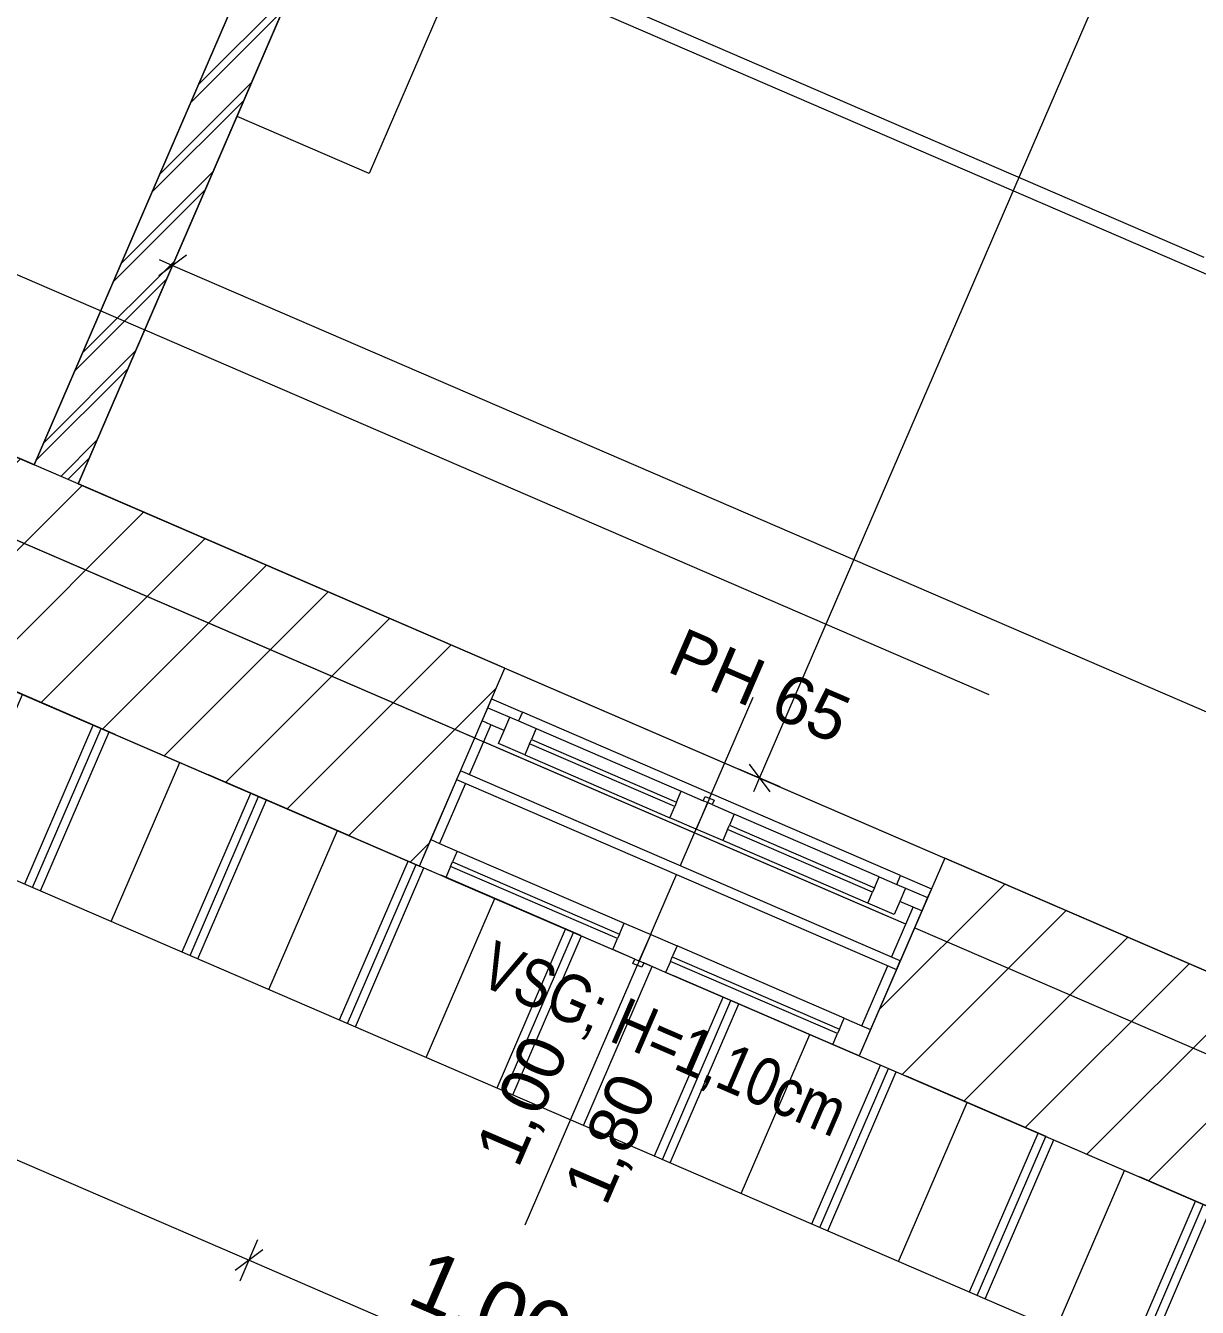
# Model space of a CAD drawing. Header units: millimetres. Extents: x 12535370 to 12566104, y 356204400 to 356234587.
# Drawn here: x 12551876 to 12554322, y 356207191 to 356209867 of the extents above; entities that cross this region are included whole.
import ezdxf
from ezdxf.enums import TextEntityAlignment as Align

# ---------------------------------------------------------------- set-up
doc = ezdxf.new("R2010")
doc.units = ezdxf.units.MM
doc.header["$MEASUREMENT"] = 0
doc.set_wipeout_variables(frame=1)
for name, pattern in [('Dashed Long', [529.166651, 317.499995, -211.666656]), ('Dot & Dashed', [6702.78, 3527.78, -1763.89, 0, -1411.11]), ('Wipeout_Contour', [1000, 0, -1000])]:
    doc.linetypes.add(name, pattern=pattern)
for name, color, linetype in [('New_010 Aussenwände', 7, 'Continuous'), ('New_015 Innenwände', 7, 'Continuous'), ('New_035 Decken', 7, 'Continuous'), ('New_065 Möbel Einrichtung', 7, 'Continuous'), ('New_080 Raumdefinitionen', 7, 'Continuous'), ('New_110 Bemassungen Ausführung', 7, 'Continuous'), ('New_290 Raster _ Achsen', 7, 'Continuous'), ('New_Archicad Window Markers', 7, 'Continuous'), ('New_Archicad Windows', 7, 'Continuous')]:
    doc.layers.add(name, color=color, linetype=linetype)
for name, color, linetype, lineweight in [('New_010 Aussenwände_Pen_No__1', 7, 'Continuous', 13), ('New_010 Aussenwände_Pen_No__96', 8, 'Continuous', 13), ('New_015 Innenwände_Pen_No__1', 7, 'Continuous', 13), ('New_035 Decken_Pen_No__1', 7, 'Continuous', 13), ('New_065 Möbel Einrichtung_Pen_No__1', 7, 'Continuous', 13), ('New_110 Bemassungen Ausführung_Pen_No__1', 7, 'Continuous', 13), ('New_160 Beschriftungen Ausführung_Pen_No__1', 7, 'Continuous', 13), ('New_255 Plangrafiken_Pen_No__1', 7, 'Continuous', 13), ('New_255 Plangrafiken_Pen_No__39', 8, 'Continuous', 13), ('New_290 Raster _ Achsen_Pen_No__108', 7, 'Continuous', 13), ('New_Archicad Window Markers_Pen_No__1', 7, 'Continuous', 13), ('New_Archicad Window Markers_Pen_No__7', 7, 'Continuous', 70), ('New_Archicad Windows_Pen_No__1', 7, 'Continuous', 13), ('New_Baulinie_Pen_No__21', 1, 'Continuous', 13)]:
    doc.layers.add(name, color=color, linetype=linetype, lineweight=lineweight)
doc.styles.add('GENERATED_STYLE_1', font='arial.ttf')
doc.styles.add('GENERATED_STYLE_2', font='arial.ttf', dxfattribs={"width": 0.8})
doc.dimstyles.new('GENERATED_STYLE__1', dxfattribs={"dimtxt": 125, "dimasz": 47.5, "dimexe": 0.18, "dimexo": 2, "dimgap": 0, "dimtad": 1, "dimlfac": 0.001, "dimzin": 0, "dimdsep": 46, "dimtxsty": 'GENERATED_STYLE_1', "dimblk": 'ARROWHEAD_2', "dimblk1": 'ARROWHEAD_2', "dimblk2": 'ARROWHEAD_2', "dimcen": 0.09, "dimclrd": 7, "dimclre": 7, "dimclrt": 7, "dimadec": 0, "dimazin": 0, "dimtfac": 1, "dimtdec": 4, "dimtmove": 0, "dimatfit": 3, "dimfxl": 1, "dimtolj": 1, "dimtzin": 0, "dimarcsym": 0})
doc.dimstyles.new('GENERATED_STYLE__2', dxfattribs={"dimtxt": 100, "dimasz": 47.5, "dimexe": 0.18, "dimexo": 2, "dimgap": 0, "dimtad": 1, "dimlfac": 0.001, "dimzin": 0, "dimdsep": 46, "dimtxsty": 'GENERATED_STYLE_1', "dimblk": 'ARROWHEAD_2', "dimblk1": 'ARROWHEAD_2', "dimblk2": 'ARROWHEAD_2', "dimcen": 0.09, "dimclrd": 7, "dimclre": 7, "dimclrt": 7, "dimadec": 0, "dimazin": 0, "dimtfac": 1, "dimtdec": 4, "dimtmove": 0, "dimatfit": 3, "dimfxl": 1, "dimtolj": 1, "dimtzin": 0, "dimarcsym": 0})
pattern_1 = [(45, (12240439.16, 356160438.36), (-91.92388, 91.92388), [])]

# ---------------------------------------------------------------- blocks, each defined once
blk = doc.blocks.new('Slab_1', base_point=(12544827.7, 356227634.6))
at = {"layer": 'New_035 Decken_Pen_No__1', "color": 7, "linetype": 'Continuous', "lineweight": 13, "flags": 128}
blk.add_lwpolyline([(12544827.7, 356227634.6), (12554819.4, 356223318.3), (12557454.5, 356206375.3), (12539483.6, 356214138.5), (12544758.3, 356227436.7)], close=True, dxfattribs=at)
blk = doc.blocks.new('W Marker 27[6]', base_point=(12553335.5, 356208327.7))
at = {"layer": 'New_Archicad Window Markers_Pen_No__1', "color": 7, "linetype": 'Continuous', "lineweight": 13}
blk.add_line((12552919.1, 356207363.7), (12553395, 356208465.4), dxfattribs=at)
at = {"layer": 'New_Archicad Window Markers_Pen_No__7', "color": 7, "lineweight": 70, "char_height": 100, "attachment_point": 7, "style": 'GENERATED_STYLE_1'}
for s, insert, rotation in [('\\A1;{\\pql;\\pt0;\\fArial|b0|i0|c0|p0;\\W1.000000;PH 65\\fArial|b0|i0|c0|p0;\\W1.000000;\\A1{\\H.66x;\\S^  ;}\\fArial|b0|i0|c0|p0;\\W1.000000;\\fArial|b0|i0|c0|p0;\\W1.000000;}', (12553199.5, 356208493.5), 336.6365), ('\\A1;{\\pql;\\pt0;\\fArial|b0|i0|c0|p0;\\W1.000000;1,00\\fArial|b0|i0|c0|p0;\\W1.000000;\\A1{\\H.66x;\\S^  ;}\\fArial|b0|i0|c0|p0;\\W1.000000;\\fArial|b0|i0|c0|p0;\\W1.000000;}', (12552930.7, 356207467.7), 66.6365), ('\\A1;{\\pql;\\pt0;\\fArial|b0|i0|c0|p0;\\W1.000000;1,80\\fArial|b0|i0|c0|p0;\\W1.000000;\\A1{\\H.66x;\\S^  ;}\\fArial|b0|i0|c0|p0;\\W1.000000;\\fArial|b0|i0|c0|p0;\\W1.000000;}', (12553114.3, 356207388.4), 66.6365)]:
    blk.add_mtext(s, dxfattribs=dict(at, insert=insert, rotation=rotation))
blk = doc.blocks.new('F_Altbau_2_Fl 10[6]', base_point=(12240439.2, 356160438.4))
at = {"color": 254, "linetype": 'Wipeout_Contour', "lineweight": 0, "ltscale": 1425718213.17887}
blk.add_wipeout([(12552913, 356208433.9), (12552848.7, 356208461.7), (12552840.8, 356208443.3), (12552905.1, 356208415.6)], dxfattribs=at).dxf.layer = 'New_Archicad Windows'
at = {"color": 254, "linetype": 'Wipeout_Contour', "lineweight": 0, "ltscale": 1425717430.817557}
blk.add_wipeout([(12553244.7, 356208268.8), (12553220.9, 356208213.7), (12553276, 356208190), (12553299.8, 356208245)], dxfattribs=at).dxf.layer = 'New_Archicad Windows'
at = {"color": 254, "linetype": 'Wipeout_Contour', "lineweight": 0, "ltscale": 1425716859.151122}
blk.add_wipeout([(12553702.5, 356208092.9), (12553694.6, 356208074.5), (12553758.8, 356208046.8), (12553766.8, 356208065.1)], dxfattribs=at).dxf.layer = 'New_Archicad Windows'
at = {"color": 254, "linetype": 'Wipeout_Contour', "lineweight": 0, "ltscale": 1425716313.132351}
blk.add_wipeout([(12553125.8, 356207993.4), (12553102, 356207938.3), (12553157.1, 356207914.6), (12553180.8, 356207969.6)], dxfattribs=at).dxf.layer = 'New_Archicad Windows'
at = {"color": 254, "linetype": 'Wipeout_Contour', "lineweight": 0, "ltscale": 1425718134.597953}
blk.add_wipeout([(12552840.8, 356208443.3), (12552828.9, 356208415.8), (12552874.8, 356208395.9), (12552886.7, 356208423.5)], dxfattribs=at).dxf.layer = 'New_Archicad Windows'
at = {"color": 254, "linetype": 'Wipeout_Contour', "lineweight": 0, "ltscale": 1425717343.460919}
blk.add_wipeout([(12553354.9, 356208221.2), (12553299.8, 356208245), (12553276, 356208190), (12553331.1, 356208166.2)], dxfattribs=at).dxf.layer = 'New_Archicad Windows'
at = {"color": 254, "linetype": 'Wipeout_Contour', "lineweight": 0, "ltscale": 1425716751.451238}
blk.add_wipeout([(12553758.8, 356208046.8), (12553712.9, 356208066.6), (12553701, 356208039), (12553746.9, 356208019.2)], dxfattribs=at).dxf.layer = 'New_Archicad Windows'
at = {"color": 254, "linetype": 'Wipeout_Contour', "lineweight": 0, "ltscale": 1425716225.775645}
blk.add_wipeout([(12553235.9, 356207945.8), (12553180.8, 356207969.6), (12553157.1, 356207914.6), (12553212.1, 356207890.8)], dxfattribs=at).dxf.layer = 'New_Archicad Windows'
at = {"layer": 'New_Archicad Windows_Pen_No__1', "color": 7, "linetype": 'Continuous', "lineweight": 13}
for p, q in [((12552840.8, 356208443.3), (12552848.7, 356208461.7)), ((12553276, 356208190), (12553220.9, 356208213.7)), ((12553766.8, 356208065.1), (12553758.8, 356208046.8)), ((12553180.8, 356207969.6), (12553235.9, 356207945.8))]:
    blk.add_line(p, q, dxfattribs=at)
at = {"color": 254, "linetype": 'Wipeout_Contour', "lineweight": 0, "ltscale": 1425717597.594832}
blk.add_wipeout([(12552828.9, 356208415.8), (12552721.8, 356208167.9), (12552740.2, 356208160), (12552847.3, 356208407.8)], dxfattribs=at).dxf.layer = 'New_Archicad Windows'
at = {"color": 254, "linetype": 'Wipeout_Contour', "lineweight": 0, "ltscale": 1425717998.636558}
blk.add_wipeout([(12552941.8, 356208399.7), (12552886.7, 356208423.5), (12552862.9, 356208368.4), (12552918, 356208344.6)], dxfattribs=at).dxf.layer = 'New_Archicad Windows'
at = {"color": 254, "linetype": 'Wipeout_Contour', "lineweight": 0, "ltscale": 1425717517.535849}
blk.add_wipeout([(12553313, 356208250.3), (12553294.6, 356208258.2), (12553290.6, 356208249), (12553309, 356208241.1)], dxfattribs=at).dxf.layer = 'New_Archicad Windows'
at = {"color": 254, "linetype": 'Wipeout_Contour', "lineweight": 0, "ltscale": 1425716170.769241}
blk.add_wipeout([(12553746.9, 356208019.2), (12553728.6, 356208027.1), (12553621.5, 356207779.3), (12553639.9, 356207771.4)], dxfattribs=at).dxf.layer = 'New_Archicad Windows'
at = {"color": 254, "linetype": 'Wipeout_Contour', "lineweight": 0, "ltscale": 1425716139.057386}
blk.add_wipeout([(12553166.2, 356207910.6), (12553147.9, 356207918.5), (12553143.9, 356207909.3), (12553162.3, 356207901.4)], dxfattribs=at).dxf.layer = 'New_Archicad Windows'
at = {"layer": 'New_Archicad Windows_Pen_No__1', "color": 7, "linetype": 'Continuous', "lineweight": 13}
for p, q in [((12552828.9, 356208415.8), (12552840.8, 356208443.3)), ((12552840.8, 356208443.3), (12552886.7, 356208423.5)), ((12552848.7, 356208461.7), (12552913, 356208433.9)), ((12552847.3, 356208407.8), (12552828.9, 356208415.8)), ((12552874.8, 356208395.9), (12552886.7, 356208423.5)), ((12552886.7, 356208423.5), (12552905.1, 356208415.6)), ((12552913, 356208433.9), (12552905.1, 356208415.6)), ((12552905.1, 356208415.6), (12552941.8, 356208399.7)), ((12552874.8, 356208395.9), (12552847.3, 356208407.8)), ((12552862.9, 356208368.4), (12552874.8, 356208395.9)), ((12553290.6, 356208249), (12553294.6, 356208258.2)), ((12553309, 356208241.1), (12553290.6, 356208249)), ((12553294.6, 356208258.2), (12553313, 356208250.3)), ((12553313, 356208250.3), (12553309, 356208241.1)), ((12553276, 356208190), (12553299.8, 356208245)), ((12553309, 356208241.1), (12553354.9, 356208221.2)), ((12553758.8, 356208046.8), (12553746.9, 356208019.2)), ((12553746.9, 356208019.2), (12553728.6, 356208027.1)), ((12553157.1, 356207914.6), (12553180.8, 356207969.6)), ((12553147.9, 356207918.5), (12553102, 356207938.3)), ((12553143.9, 356207909.3), (12553147.9, 356207918.5)), ((12553162.3, 356207901.4), (12553143.9, 356207909.3)), ((12553147.9, 356207918.5), (12553166.2, 356207910.6)), ((12553166.2, 356207910.6), (12553162.3, 356207901.4))]:
    blk.add_line(p, q, dxfattribs=at)
at = {"color": 254, "linetype": 'Wipeout_Contour', "lineweight": 0, "ltscale": 1425717714.727}
blk.add_wipeout([(12552931.9, 356208376.7), (12552927.9, 356208367.6), (12553230.9, 356208236.7), (12553234.8, 356208245.9)], dxfattribs=at).dxf.layer = 'New_Archicad Windows'
at = {"color": 254, "linetype": 'Wipeout_Contour', "lineweight": 0, "ltscale": 1425716953.74927}
blk.add_wipeout([(12552776.9, 356208144.1), (12552721.8, 356208167.9), (12552698, 356208112.8), (12552753.1, 356208089)], dxfattribs=at).dxf.layer = 'New_Archicad Windows'
at = {"color": 254, "linetype": 'Wipeout_Contour', "lineweight": 0, "ltscale": 1425716775.643626}
blk.add_wipeout([(12553657.8, 356208090.4), (12553634, 356208035.3), (12553689.1, 356208011.5), (12553712.9, 356208066.6)], dxfattribs=at).dxf.layer = 'New_Archicad Windows'
at = {"color": 254, "linetype": 'Wipeout_Contour', "lineweight": 0, "ltscale": 1425715585.160868}
blk.add_wipeout([(12553584.8, 356207795.1), (12553561, 356207740.1), (12553616.1, 356207716.3), (12553639.9, 356207771.4)], dxfattribs=at).dxf.layer = 'New_Archicad Windows'
at = {"layer": 'New_Archicad Windows_Pen_No__1', "color": 7, "linetype": 'Continuous', "lineweight": 13}
for p, q in [((12552721.8, 356208167.9), (12552828.9, 356208415.8)), ((12552847.3, 356208407.8), (12552740.2, 356208160)), ((12552941.8, 356208399.7), (12552931.9, 356208376.7)), ((12552941.8, 356208399.7), (12553244.7, 356208268.8)), ((12552918, 356208344.6), (12552862.9, 356208368.4)), ((12552927.9, 356208367.6), (12552918, 356208344.6)), ((12552927.9, 356208367.6), (12552931.9, 356208376.7)), ((12553230.9, 356208236.7), (12552927.9, 356208367.6)), ((12552931.9, 356208376.7), (12553234.8, 356208245.9)), ((12552918, 356208344.6), (12553220.9, 356208213.7)), ((12553234.8, 356208245.9), (12553244.7, 356208268.8)), ((12553244.7, 356208268.8), (12553290.6, 356208249)), ((12553220.9, 356208213.7), (12553230.9, 356208236.7)), ((12553234.8, 356208245.9), (12553230.9, 356208236.7)), ((12552698, 356208112.8), (12552721.8, 356208167.9)), ((12552721.8, 356208167.9), (12552740.2, 356208160)), ((12552740.2, 356208160), (12552776.9, 356208144.1)), ((12553694.6, 356208074.5), (12553702.5, 356208092.9)), ((12553702.5, 356208092.9), (12553766.8, 356208065.1)), ((12553694.6, 356208074.5), (12553712.9, 356208066.6)), ((12553712.9, 356208066.6), (12553701, 356208039)), ((12553712.9, 356208066.6), (12553758.8, 356208046.8)), ((12553689.1, 356208011.5), (12553634, 356208035.3)), ((12553701, 356208039), (12553689.1, 356208011.5)), ((12553728.6, 356208027.1), (12553701, 356208039)), ((12553621.5, 356207779.3), (12553728.6, 356208027.1)), ((12553746.9, 356208019.2), (12553639.9, 356207771.4)), ((12553639.9, 356207771.4), (12553616.1, 356207716.3)), ((12553621.5, 356207779.3), (12553639.9, 356207771.4)), ((12553616.1, 356207716.3), (12553561, 356207740.1))]:
    blk.add_line(p, q, dxfattribs=at)
at = {"color": 254, "linetype": 'Wipeout_Contour', "lineweight": 0, "ltscale": 1425717059.552215}
blk.add_wipeout([(12553647.9, 356208067.4), (12553345, 356208198.3), (12553341, 356208189.1), (12553644, 356208058.2)], dxfattribs=at).dxf.layer = 'New_Archicad Windows'
at = {"color": 254, "linetype": 'Wipeout_Contour', "lineweight": 0, "ltscale": 1425716633.440746}
blk.add_wipeout([(12552767, 356208121.2), (12552763, 356208112), (12553111.9, 356207961.3), (12553115.9, 356207970.5)], dxfattribs=at).dxf.layer = 'New_Archicad Windows'
at = {"color": 254, "linetype": 'Wipeout_Contour', "lineweight": 0, "ltscale": 1425715905.468192}
blk.add_wipeout([(12553574.9, 356207772.2), (12553226, 356207922.9), (12553222, 356207913.7), (12553570.9, 356207763)], dxfattribs=at).dxf.layer = 'New_Archicad Windows'
at = {"layer": 'New_Archicad Windows_Pen_No__1', "color": 7, "linetype": 'Continuous', "lineweight": 13}
for p, q in [((12552698, 356208112.8), (12552876.5, 356208525.9)), ((12552876.5, 356208525.9), (12553794.5, 356208129.4)), ((12553702.5, 356208092.9), (12552913, 356208433.9)), ((12553354.9, 356208221.2), (12553345, 356208198.3)), ((12553657.8, 356208090.4), (12553354.9, 356208221.2)), ((12553341, 356208189.1), (12553345, 356208198.3)), ((12553345, 356208198.3), (12553647.9, 356208067.4)), ((12553331.1, 356208166.2), (12553276, 356208190)), ((12553341, 356208189.1), (12553331.1, 356208166.2)), ((12553644, 356208058.2), (12553341, 356208189.1)), ((12552776.9, 356208144.1), (12552767, 356208121.2)), ((12552776.9, 356208144.1), (12553125.8, 356207993.4)), ((12553634, 356208035.3), (12553331.1, 356208166.2)), ((12552763, 356208112), (12552767, 356208121.2)), ((12552767, 356208121.2), (12553115.9, 356207970.5)), ((12553794.5, 356208129.4), (12553616.1, 356207716.3)), ((12552753.1, 356208089), (12552698, 356208112.8)), ((12552763, 356208112), (12552753.1, 356208089)), ((12552753.1, 356208089), (12553102, 356207938.3)), ((12553111.9, 356207961.3), (12552763, 356208112)), ((12553647.9, 356208067.4), (12553657.8, 356208090.4)), ((12553657.8, 356208090.4), (12553694.6, 356208074.5)), ((12553647.9, 356208067.4), (12553644, 356208058.2)), ((12553634, 356208035.3), (12553644, 356208058.2)), ((12553115.9, 356207970.5), (12553125.8, 356207993.4)), ((12553125.8, 356207993.4), (12553180.8, 356207969.6)), ((12553102, 356207938.3), (12553111.9, 356207961.3)), ((12553115.9, 356207970.5), (12553111.9, 356207961.3)), ((12553235.9, 356207945.8), (12553226, 356207922.9)), ((12553584.8, 356207795.1), (12553235.9, 356207945.8)), ((12553212.1, 356207890.8), (12553166.2, 356207910.6)), ((12553222, 356207913.7), (12553212.1, 356207890.8)), ((12553222, 356207913.7), (12553226, 356207922.9)), ((12553570.9, 356207763), (12553222, 356207913.7)), ((12553226, 356207922.9), (12553574.9, 356207772.2)), ((12553561, 356207740.1), (12553212.1, 356207890.8)), ((12553574.9, 356207772.2), (12553584.8, 356207795.1)), ((12553584.8, 356207795.1), (12553621.5, 356207779.3)), ((12553574.9, 356207772.2), (12553570.9, 356207763)), ((12553561, 356207740.1), (12553570.9, 356207763))]:
    blk.add_line(p, q, dxfattribs=at)
at = {"layer": 'New_Archicad Window Markers', "color": 7, "lineweight": 13}
blk.add_blockref('W Marker 27[6]', (12553335.5, 356208327.7), dxfattribs=at)
blk = doc.blocks.new('Wall_1', base_point=(12539543.1, 356214285.7))
at = {"layer": 'New_010 Aussenwände_Pen_No__96', "linetype": 'Continuous', "lineweight": 13}
h = blk.add_hatch(dxfattribs=at)
h.set_pattern_fill('COMMON_BRICK', color=8, style=0, pattern_type=2)
h.set_pattern_definition(pattern_1)
h.paths.add_polyline_path([(12552698, 356208112.8), (12552876.5, 356208525.9), (12551343.4, 356209188.2), (12551165, 356208775.1)])
h = blk.add_hatch(dxfattribs=at)
h.set_pattern_fill('COMMON_BRICK', color=8, style=0, pattern_type=2)
h.set_pattern_definition(pattern_1)
h.paths.add_polyline_path([(12555121.6, 356207065.9), (12555300, 356207479), (12553794.5, 356208129.4), (12553616.1, 356207716.3)])
at = {"layer": 'New_010 Aussenwände_Pen_No__1', "color": 7, "linetype": 'Continuous', "lineweight": 13, "flags": 128}
for points in [[(12552876.5, 356208525.9), (12551343.4, 356209188.2)], [(12551165, 356208775.1), (12552698, 356208112.8)], [(12555300, 356207479), (12553794.5, 356208129.4)], [(12553616.1, 356207716.3), (12555121.6, 356207065.9)]]:
    blk.add_lwpolyline(points, dxfattribs=at)
at = {"layer": 'New_Archicad Windows', "color": 7, "linetype": 'Continuous', "lineweight": 13}
blk.add_blockref('F_Altbau_2_Fl 10[6]', (12240439.2, 356160438.4), dxfattribs=at)
blk = doc.blocks.new('Wall_13', base_point=(12551986.1, 356208910.6))
at = {"color": 254, "linetype": 'Wipeout_Contour', "lineweight": 0, "ltscale": 1425727423.940114}
blk.add_wipeout([(12551894.3, 356208950.3), (12551986.1, 356208910.6), (12553556.5, 356212545.9), (12553464.7, 356212585.6)], dxfattribs=at).dxf.layer = 'New_015 Innenwände'
at = {"layer": 'New_015 Innenwände', "linetype": 'Continuous', "lineweight": 0, "true_color": 0x000000}
h = blk.add_hatch(dxfattribs=at)
h.set_pattern_fill('INSULATION', color=18, style=0, pattern_type=2)
h.set_pattern_definition([(45, (12240439.16, 356160438.356), (-53.033009, 53.033009), []), (45, (12240428.55, 356160448.96), (-53.033009, 53.033009), [])])
h.paths.add_polyline_path([(12551894.3, 356208950.3), (12551986.1, 356208910.6), (12553556.5, 356212545.9), (12553464.7, 356212585.6)])
at = {"layer": 'New_015 Innenwände_Pen_No__1', "color": 7, "linetype": 'Continuous', "lineweight": 13, "flags": 128}
for points in [[(12553464.7, 356212585.6), (12551894.3, 356208950.3)], [(12551986.1, 356208910.6), (12553556.5, 356212545.9)], [(12551986.1, 356208910.6), (12551894.3, 356208950.3)]]:
    blk.add_lwpolyline(points, dxfattribs=at)
blk = doc.blocks.new('Wall_51', base_point=(12552775.6, 356208293.4))
at = {"color": 254, "linetype": 'Wipeout_Contour', "lineweight": 0, "ltscale": 1425716927.441768}
blk.add_wipeout([(12552775.6, 356208293.4), (12553693.8, 356207896.8), (12553701.7, 356207915.1), (12552783.6, 356208311.7)], dxfattribs=at).dxf.layer = 'New_010 Aussenwände'
at = {"layer": 'New_010 Aussenwände_Pen_No__1', "color": 7, "linetype": 'Continuous', "lineweight": 13, "flags": 128}
for points in [[(12552783.6, 356208311.7), (12552775.6, 356208293.4)], [(12553701.7, 356207915.1), (12552783.6, 356208311.7)], [(12552775.6, 356208293.4), (12553693.8, 356207896.8)], [(12553693.8, 356207896.8), (12553701.7, 356207915.1)]]:
    blk.add_lwpolyline(points, dxfattribs=at)
blk = doc.blocks.new('Bett Gruppe 25[41]', base_point=(12552912.3, 356211054.8))
at = {"layer": 'New_065 Möbel Einrichtung_Pen_No__1', "color": 7, "linetype": 'Continuous', "lineweight": 13}
for p, q in [((12552317.5, 356209677.7), (12552515.7, 356210136.7)), ((12554351.7, 356209343.6), (12552515.7, 356210136.7)), ((12552791.1, 356210017.8), (12552592.9, 356209558.8)), ((12554336.1, 356209383.1), (12553096.8, 356209918.4)), ((12552592.9, 356209558.8), (12552317.5, 356209677.7))]:
    blk.add_line(p, q, dxfattribs=at)
blk = doc.blocks.new('Standard grid marker[58]', base_point=(12537215.3, 356215118.3))
at = {"layer": 'New_290 Raster _ Achsen_Pen_No__108', "color": 7, "linetype": 'Dot & Dashed', "lineweight": 13}
blk.add_line((12538133.3, 356214721.8), (12559136.8, 356205648.6), dxfattribs=at)
at = {"layer": 'New_290 Raster _ Achsen_Pen_No__108', "color": 7, "lineweight": 13, "style": 'GENERATED_STYLE_1'}
for tag, p in [('AC_MarkerText_1_0', (12537098, 356215253.8)), ('AC_MarkerText_1_1', (12560258.8, 356205248.7))]:
    blk.add_attdef(tag, text='', height=150, rotation=336.6365, dxfattribs=at).set_placement(p, align=Align.TOP_CENTER)
blk = doc.blocks.new('Standard grid marker[66]', base_point=(12537423.5, 356215582.6))
at = {"layer": 'New_290 Raster _ Achsen_Pen_No__108', "color": 7, "linetype": 'Dot & Dashed', "lineweight": 13}
blk.add_line((12538341.5, 356215186.1), (12559338.5, 356206115.7), dxfattribs=at)
at = {"layer": 'New_290 Raster _ Achsen_Pen_No__108', "color": 7, "lineweight": 13, "style": 'GENERATED_STYLE_1'}
for tag, p in [('AC_MarkerText_1_0', (12537306.2, 356215718.1)), ('AC_MarkerText_1_1', (12560460.5, 356205715.8))]:
    blk.add_attdef(tag, text='', height=150, rotation=336.6365, dxfattribs=at).set_placement(p, align=Align.TOP_CENTER)
blk = doc.blocks.new('*D219', base_point=(12240439.2, 356160438.4))
at = {"layer": 'New_110 Bemassungen Ausführung_Pen_No__1', "color": 7, "linetype": 'Continuous', "lineweight": 13, "transparency": 16777216}
for p, q in [((12549891.4, 356208348.6), (12550809.4, 356207952.1)), ((12550790.9, 356207909), (12550828, 356207995.1)), ((12550838.4, 356207973.6), (12550780.5, 356207930.5)), ((12550809.4, 356207952.1), (12552342.5, 356207289.8)), ((12552371.5, 356207311.3), (12552313.6, 356207268.3))]:
    blk.add_line(p, q, dxfattribs=at)
at = {"layer": 'New_110 Bemassungen Ausführung_Pen_No__1', "color": 7, "lineweight": 13, "transparency": 16777216, "insert": (12551432.7, 356207710), "char_height": 125, "attachment_point": 7, "rotation": 336.6365, "style": 'GENERATED_STYLE_1'}
blk.add_mtext('\\A1;{\\pql;\\fArial|b0|i0|c0|p0;\\W1.000000;1,67}', dxfattribs=at)
blk = doc.blocks.new('ARROWHEAD_2')
at = {"color": 0, "linetype": 'Continuous', "lineweight": 0}
for p, q in [((-0.378, -0.655), (0.378, 0.655)), ((0, 0), (-1, 0))]:
    blk.add_line(p, q, dxfattribs=at)
blk = doc.blocks.new('*D220', base_point=(12240439.2, 356160438.4))
at = {"layer": 'New_110 Bemassungen Ausführung_Pen_No__1', "color": 7, "linetype": 'Continuous', "lineweight": 13, "transparency": 16777216}
for p, q in [((12550809.4, 356207952.1), (12552342.5, 356207289.8)), ((12552371.5, 356207311.3), (12552313.6, 356207268.3)), ((12552323.9, 356207246.8), (12552361.1, 356207332.8)), ((12552342.5, 356207289.8), (12553260.5, 356206893.2)), ((12553289.5, 356206914.8), (12553231.6, 356206871.7))]:
    blk.add_line(p, q, dxfattribs=at)
at = {"layer": 'New_110 Bemassungen Ausführung_Pen_No__1', "color": 7, "lineweight": 13, "transparency": 16777216, "insert": (12552658.3, 356207180.6), "char_height": 125, "attachment_point": 7, "rotation": 336.6365, "style": 'GENERATED_STYLE_1'}
blk.add_mtext('\\A1;{\\pql;\\fArial|b0|i0|c0|p0;\\W1.000000;1,00}', dxfattribs=at)
blk = doc.blocks.new('*D221', base_point=(12240439.2, 356160438.4))
at = {"layer": 'New_110 Bemassungen Ausführung_Pen_No__1', "color": 7, "linetype": 'Continuous', "lineweight": 13, "transparency": 16777216}
for p, q in [((12552342.5, 356207289.8), (12553260.5, 356206893.2)), ((12553289.5, 356206914.8), (12553231.6, 356206871.7)), ((12553241.9, 356206850.2), (12553279.1, 356206936.3)), ((12553260.5, 356206893.2), (12554766.1, 356206242.9)), ((12554795, 356206264.4), (12554737.1, 356206221.3))]:
    blk.add_line(p, q, dxfattribs=at)
at = {"layer": 'New_110 Bemassungen Ausführung_Pen_No__1', "color": 7, "lineweight": 13, "transparency": 16777216, "insert": (12553870.1, 356206657.2), "char_height": 125, "attachment_point": 7, "rotation": 336.6365, "style": 'GENERATED_STYLE_1'}
blk.add_mtext('\\A1;{\\pql;\\fArial|b0|i0|c0|p0;\\W1.000000;1,64}', dxfattribs=at)
blk = doc.blocks.new('*D224', base_point=(12240439.2, 356160438.4))
at = {"layer": 'New_110 Bemassungen Ausführung_Pen_No__1', "color": 7, "linetype": 'Continuous', "lineweight": 13, "transparency": 16777216}
for p, q in [((12538520.3, 356212665.1), (12538557.4, 356212751.1)), ((12538567.8, 356212729.6), (12538509.9, 356212686.6)), ((12538510.8, 356212720.2), (12538538.8, 356212708.1)), ((12538538.8, 356212708.1), (12557178.9, 356204655.9)), ((12557160.3, 356204612.9), (12557197.5, 356204698.9)), ((12557149.9, 356204634.4), (12557207.8, 356204677.4)), ((12557178.9, 356204655.9), (12557206.9, 356204643.8))]:
    blk.add_line(p, q, dxfattribs=at)
at = {"layer": 'New_110 Bemassungen Ausführung_Pen_No__1', "color": 7, "lineweight": 13, "transparency": 16777216, "insert": (12547631.1, 356208775), "char_height": 125, "attachment_point": 7, "rotation": 336.6365, "style": 'GENERATED_STYLE_1'}
blk.add_mtext('\\A1;{\\pql;\\fArial|b0|i0|c0|p0;\\W1.000000;20,30\\fArial|b0|i0|c0|p0;\\W1.000000;\\A1{\\H.66x;\\S5^  ;}}', dxfattribs=at)
blk = doc.blocks.new('*D283', base_point=(12240439.2, 356160438.4))
at = {"layer": 'New_110 Bemassungen Ausführung_Pen_No__1', "color": 7, "linetype": 'Continuous', "lineweight": 13, "transparency": 16777216}
for p, q in [((12552164.5, 356209323.6), (12552201.7, 356209409.7)), ((12552212, 356209388.2), (12552154.1, 356209345.1)), ((12552155, 356209378.8), (12552183.1, 356209366.7)), ((12552183.1, 356209366.7), (12557504, 356207068.1)), ((12557485.4, 356207025.1), (12557522.6, 356207111.2)), ((12557475, 356207046.6), (12557533, 356207089.7)), ((12557504, 356207068.1), (12557532.1, 356207056))]:
    blk.add_line(p, q, dxfattribs=at)
at = {"layer": 'New_110 Bemassungen Ausführung_Pen_No__1', "color": 7, "lineweight": 13, "transparency": 16777216, "insert": (12554659.5, 356208291.5), "char_height": 125, "attachment_point": 7, "rotation": 336.6365, "style": 'GENERATED_STYLE_1'}
blk.add_mtext('\\A1;{\\pql;\\fArial|b0|i0|c0|p0;\\W1.000000;5,79\\fArial|b0|i0|c0|p0;\\W1.000000;\\A1{\\H.66x;\\S5^  ;}}', dxfattribs=at)
blk = doc.blocks.new('*D340', base_point=(12240439.2, 356160438.4))
at = {"layer": 'New_110 Bemassungen Ausführung_Pen_No__1', "color": 7, "linetype": 'Continuous', "lineweight": 13, "transparency": 16777216}
for p, q in [((12555433.3, 356212866.7), (12555347.2, 356212903.9)), ((12555368.7, 356212914.3), (12555411.8, 356212856.4)), ((12553407.9, 356208296.4), (12555390.2, 356212885.3)), ((12553450.9, 356208277.8), (12553364.9, 356208315)), ((12553386.3, 356208325.3), (12553429.4, 356208267.4)), ((12553395.8, 356208268.3), (12553407.9, 356208296.4))]:
    blk.add_line(p, q, dxfattribs=at)
at = {"layer": 'New_110 Bemassungen Ausführung_Pen_No__1', "color": 7, "lineweight": 13, "transparency": 16777216, "insert": (12554327.8, 356210476.3), "char_height": 100, "attachment_point": 7, "rotation": 66.6365, "style": 'GENERATED_STYLE_1'}
blk.add_mtext('\\A1;{\\pql;\\fArial|b0|i0|c0|p0;\\W1.000000;5,00}', dxfattribs=at)
blk = doc.blocks.new('*D341', base_point=(12240439.2, 356160438.4))
at = {"layer": 'New_110 Bemassungen Ausführung_Pen_No__1', "color": 7, "linetype": 'Continuous', "lineweight": 13, "transparency": 16777216}
for p, q in [((12555467.8, 356213143.8), (12555510.9, 356213085.9)), ((12555390.2, 356212885.3), (12555489.4, 356213114.8)), ((12555433.3, 356212866.7), (12555347.2, 356212903.9)), ((12555368.7, 356212914.3), (12555411.8, 356212856.4)), ((12553407.9, 356208296.4), (12555390.2, 356212885.3))]:
    blk.add_line(p, q, dxfattribs=at)
at = {"layer": 'New_110 Bemassungen Ausführung_Pen_No__1', "color": 7, "lineweight": 13, "transparency": 16777216, "insert": (12555391.2, 356212938), "char_height": 100, "attachment_point": 7, "rotation": 66.6365, "style": 'GENERATED_STYLE_1'}
blk.add_mtext('\\A1;{\\pql;\\fArial|b0|i0|c0|p0;\\W1.000000;25}', dxfattribs=at)

msp = doc.modelspace()

# ---------------------------------------------------------------- hatches: boundary and pattern name
at = {"layer": 'New_255 Plangrafiken_Pen_No__39', "linetype": 'Continuous', "lineweight": 13}
h = msp.add_hatch(dxfattribs=at)
h.set_pattern_fill('DACHSCHRAFFUR_2', color=8, style=0, pattern_type=2)
h.set_pattern_definition([(66.6365, (12548363.8, 356209788.47), (-328.625, 141.96), []), (66.6365, (12548347.36, 356209795.56), (-328.625, 141.96), []), (66.6365, (12548330.93, 356209802.66), (-328.625, 141.96), []), (66.6365, (12548908.24, 356210642.59), (-164.3126, 70.9803), [])])
h.paths.add_polyline_path([(12538962.025, 356213653.175), (12557589.484, 356205606.422), (12557732.699, 356205937.951), (12539105.24, 356213984.704)])

# ---------------------------------------------------------------- linework, layer by layer
at = {"layer": 'New_080 Raumdefinitionen', "color": 21, "linetype": 'Continuous', "lineweight": 0, "true_color": 0xffa8a8, "flags": 128}
for points in [[(12542378.719, 356213060.808), (12551894.259, 356208950.252), (12554171.747, 356214222.417), (12544656.19, 356218332.96)], [(12551986.06, 356208910.596), (12557306.983, 356206612.046), (12556418.915, 356212332.03), (12555425.728, 356212761.071), (12555760.522, 356213536.092), (12554263.547, 356214182.761)]]:
    msp.add_lwpolyline(points, close=True, dxfattribs=at)
at = {"layer": 'New_255 Plangrafiken_Pen_No__1', "color": 7, "linetype": 'Continuous', "lineweight": 13, "flags": 128}
msp.add_lwpolyline([(12538962.025, 356213653.175), (12557589.484, 356205606.422), (12557732.699, 356205937.951), (12539105.24, 356213984.704)], close=True, dxfattribs=at)

# ---------------------------------------------------------------- block references
at = {"layer": 'New_035 Decken', "color": 7, "linetype": 'Continuous', "lineweight": 13}
msp.add_blockref('Slab_1', (12544827.671, 356227634.587), dxfattribs=at)

# ---------------------------------------------------------------- next in the draw order: block references
at = {"layer": 'New_010 Aussenwände', "color": 7, "lineweight": 13}
msp.add_blockref('Wall_1', (12539543.104, 356214285.746), dxfattribs=at)

# ---------------------------------------------------------------- next in the draw order: block references
msp.add_blockref('Wall_51', (12552775.649, 356208293.361), dxfattribs=at)
at = {"layer": 'New_015 Innenwände', "color": 7, "lineweight": 13}
msp.add_blockref('Wall_13', (12551986.06, 356208910.596), dxfattribs=at)

# ---------------------------------------------------------------- next in the draw order: dimensions: what is measured, and where the dimension line sits
at = {"layer": 'New_110 Bemassungen Ausführung', "color": 7, "linetype": 'Continuous', "lineweight": 13}
for base, p1, p2, picture, middle in [((12552342.511, 356207289.799), (12551164.978, 356208775.097), (12552698.05, 356208112.836), '*D219', (12551606.083, 356207703.239)), ((12554766.05, 356206242.87), (12553616.057, 356207716.272), (12555121.589, 356207065.907), '*D221', (12554043.391, 356206650.362))]:
    dim = msp.add_linear_dim(base=base, p1=p1, p2=p2, angle=336.636458, dimstyle='GENERATED_STYLE__1', dxfattribs=at)
    dim.commit()
    dim.dimension.update_dxf_attribs({"geometry": picture, "text_midpoint": middle, "dimtype": 160, "text_rotation": 336.636458})

# ---------------------------------------------------------------- next in the draw order: linework, layer by layer
at = {"layer": 'New_Baulinie_Pen_No__21', "color": 1, "linetype": 'Dashed Long', "lineweight": 13}
msp.add_lwpolyline([(12561293.194, 356204400.288), (12539105.263, 356213984.694), (12538925.233, 356213573.04), (12535370.219, 356215109.158)], dxfattribs=at)

# ---------------------------------------------------------------- next in the draw order: block references
at = {"layer": 'New_065 Möbel Einrichtung', "color": 7, "linetype": 'Continuous', "lineweight": 13}
msp.add_blockref('Bett Gruppe 25[41]', (12552912.299, 356211054.751), dxfattribs=at)
at = {"layer": 'New_290 Raster _ Achsen', "color": 7, "linetype": 'Continuous', "lineweight": 13}
for name, p in [('Standard grid marker[66]', (12537423.532, 356215582.626)), ('Standard grid marker[58]', (12537215.32, 356215118.348))]:
    msp.add_blockref(name, p, dxfattribs=at)

# ---------------------------------------------------------------- next in the draw order: texts
at = {"layer": 'New_160 Beschriftungen Ausführung_Pen_No__1', "color": 7, "linetype": 'Continuous', "lineweight": 13, "insert": (12552810.224, 356207850.058), "char_height": 100, "attachment_point": 7, "rotation": 336.636458, "style": 'GENERATED_STYLE_2'}
msp.add_mtext('\\A1;{\\pql;\\fArial|b0|i0|c0|p0;\\W0.800000;VSG; H=1,10cm}', dxfattribs=at)

# ---------------------------------------------------------------- next in the draw order: dimensions: what is measured, and where the dimension line sits
at = {"layer": 'New_110 Bemassungen Ausführung', "color": 7, "linetype": 'Continuous', "lineweight": 13}
for base, p1, p2, angle, dimstyle, picture, middle, turn in [((12557178.878, 356204655.91), (12539092.669, 356213990.134), (12557732.699, 356205937.951), 336.636458, 'GENERATED_STYLE__1', '*D224', (12548014.477, 356208710.095), 336.636458), ((12555489.371, 356213114.838), (12555753.213, 356212728.534), (12555852.354, 356212958.036), 66.636458, 'GENERATED_STYLE__2', '*D341', (12555375.472, 356213027.691), 66.636458), ((12555390.23, 356212885.337), (12553794.511, 356208129.375), (12555753.213, 356212728.534), 66.636458, 'GENERATED_STYLE__2', '*D340', (12554333.208, 356210614.95), 66.636458), ((12557503.999, 356207068.12), (12551986.06, 356208910.596), (12557306.983, 356206612.046), 336.636458, 'GENERATED_STYLE__1', '*D283', (12554999.248, 356208245.446), 336.636458), ((12553260.519, 356206893.235), (12552698.05, 356208112.836), (12553616.057, 356207716.272), 336.636458, 'GENERATED_STYLE__1', '*D220', (12552831.622, 356207173.826), 336.636458)]:
    dim = msp.add_linear_dim(base=base, p1=p1, p2=p2, angle=angle, dimstyle=dimstyle, dxfattribs=at)
    dim.commit()
    dim.dimension.update_dxf_attribs({"geometry": picture, "text_midpoint": middle, "dimtype": 160, "text_rotation": turn})

doc.saveas('drawing.dxf')
